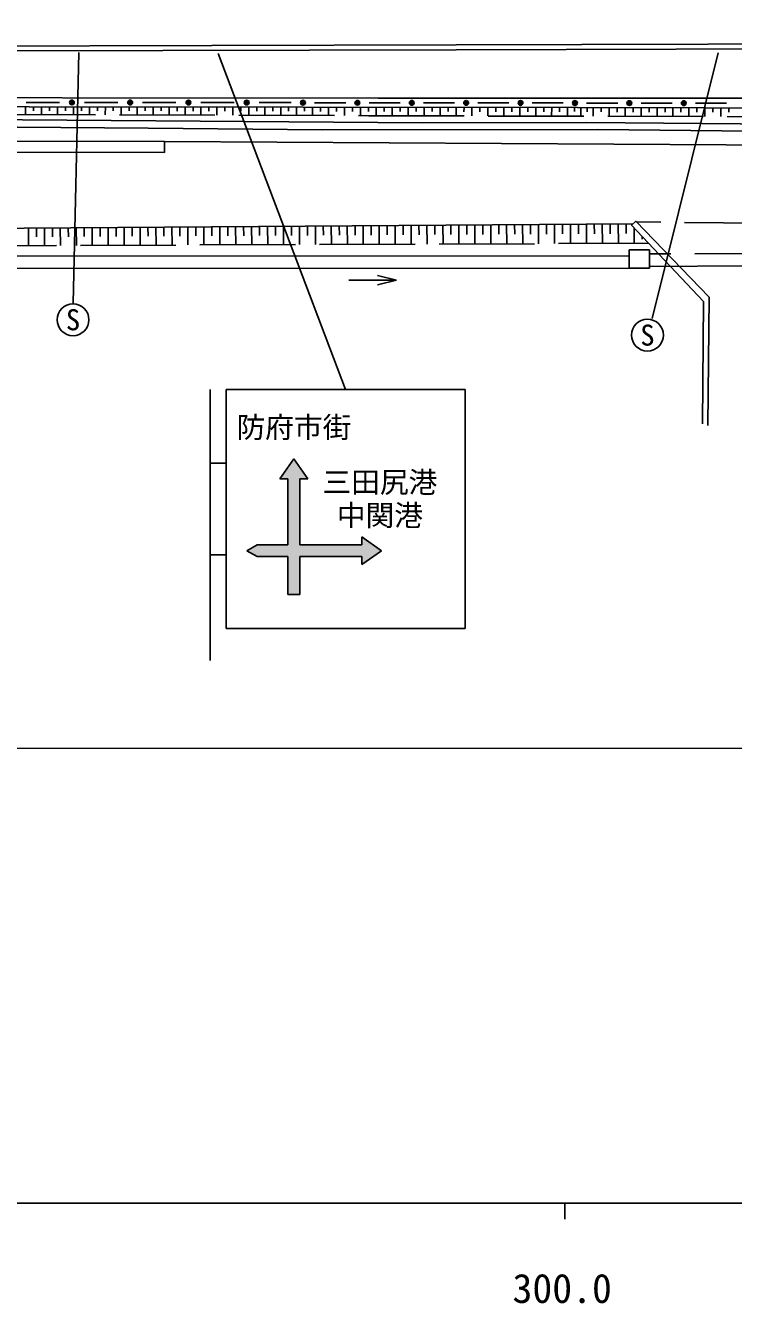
# Model space of a CAD drawing. Units: millimetres, scale not verified. Extents: x 40000 to 680000, y 20000 to 380000.
# Drawn here: x 334178 to 378588, y 198715 to 278838 of the extents above; entities that cross this region are included whole.
import ezdxf
from ezdxf.enums import TextEntityAlignment as Align

# ---------------------------------------------------------------- set-up
doc = ezdxf.new("R2010")
doc.units = ezdxf.units.MM
doc.header["$LTSCALE"] = 1000
doc.linetypes.add('DASHED', pattern=[7.5, 6, -1.5])
for name, color, linetype, lineweight in [('M-BGD', 7, 'Continuous', 25), ('M-BGD-EXST', 7, 'Continuous', 25), ('M-STR-HTXT', 7, 'Continuous', 13), ('M-STR-STRC', 7, 'Continuous', 25), ('M-TTL-BAND', 7, 'Continuous', 25)]:
    doc.layers.add(name, color=color, linetype=linetype, lineweight=lineweight)
doc.styles.add('ＭＳ ゴシック', font='')
doc.styles.get('ＭＳ ゴシック').set_extended_font_data('MS Gothic')

msp = doc.modelspace()

# ---------------------------------------------------------------- hatches: boundary and pattern name
at = {"layer": 'M-STR-STRC'}
msp.add_hatch(color=256, dxfattribs=at).paths.add_polyline_path([(351390, 243163), (351390, 245538), (355265, 245538), (355265, 245038), (356515, 245913), (355265, 246788), (355265, 246288), (351390, 246288), (351390, 250413), (351890, 250413), (351015, 251663), (350140, 250413), (350640, 250413), (350640, 246288), (348702, 246288), (348053, 245913), (348702, 245538), (350640, 245538), (350640, 243163)])

# ---------------------------------------------------------------- linework, layer by layer
at = {"layer": 'M-BGD'}
for p, q in [((335260, 274022), (334216, 274023)), ((335260, 274022), (336304, 274021)), ((334184, 273747), (334183, 273255)), ((334684, 273746), (334684, 273499)), ((335184, 273745), (335183, 273251)), ((335684, 273744), (335684, 273497)), ((336184, 273744), (336183, 273248)), ((336684, 273743), (336684, 273495)), ((337184, 273742), (337183, 273245)), ((337684, 273741), (337684, 273492)), ((338914, 274018), (337870, 274019)), ((338184, 273740), (338183, 273242)), ((338684, 273740), (338684, 273490)), ((338914, 274018), (339958, 274017)), ((339184, 273739), (339183, 273239)), ((339684, 273738), (339684, 273488)), ((340184, 273737), (340183, 273236)), ((340684, 273737), (340684, 273485)), ((341184, 273736), (341183, 273233)), ((342568, 274014), (341524, 274015)), ((341684, 273735), (341684, 273483)), ((342184, 273734), (342183, 273230)), ((342568, 274014), (343612, 274012)), ((342684, 273733), (342684, 273481)), ((343184, 273733), (343183, 273226)), ((343684, 273732), (343684, 273478)), ((344184, 273731), (344183, 273223)), ((344684, 273730), (344684, 273476)), ((346222, 274009), (345178, 274011)), ((345184, 273730), (345183, 273220)), ((345684, 273729), (345684, 273474)), ((346184, 273728), (346183, 273217)), ((346222, 274009), (347266, 274008)), ((346684, 273727), (346684, 273471)), ((347184, 273726), (347183, 273214)), ((347684, 273726), (347684, 273469)), ((348184, 273725), (348183, 273211)), ((348684, 273724), (348684, 273467)), ((349876, 274005), (348832, 274006)), ((349184, 273723), (349183, 273208)), ((349684, 273723), (349684, 273464)), ((349876, 274005), (350851, 274004)), ((350184, 273722), (350183, 273205)), ((350684, 273721), (350684, 273462)), ((351184, 273720), (351183, 273201)), ((351684, 273719), (351683, 273460)), ((352184, 273719), (352183, 273198)), ((353289, 274001), (352314, 274002)), ((352684, 273718), (352683, 273457)), ((353184, 273717), (353183, 273195)), ((353289, 274001), (354264, 274000)), ((353684, 273716), (353683, 273455)), ((354184, 273716), (354183, 273192)), ((354684, 273715), (354683, 273453)), ((355184, 273714), (355183, 273189)), ((355684, 273713), (355683, 273450)), ((356701, 273997), (355726, 273998)), ((356184, 273712), (356183, 273186)), ((356684, 273712), (356683, 273448)), ((356701, 273997), (357676, 273995)), ((357184, 273711), (357183, 273183)), ((357684, 273710), (357683, 273446)), ((358184, 273709), (358183, 273181)), ((358684, 273709), (358683, 273444)), ((360113, 273992), (359138, 273994)), ((359184, 273708), (359183, 273178)), ((359684, 273707), (359683, 273442)), ((360113, 273992), (361088, 273991)), ((360184, 273706), (360183, 273175)), ((360684, 273705), (360683, 273440)), ((361184, 273705), (361183, 273173)), ((361684, 273704), (361683, 273438)), ((362184, 273703), (362183, 273170)), ((363526, 273988), (362551, 273989)), ((362684, 273702), (362683, 273436)), ((363184, 273702), (363183, 273168)), ((363526, 273988), (364501, 273987)), ((363684, 273701), (363683, 273433)), ((364184, 273700), (364183, 273165)), ((364684, 273699), (364683, 273431)), ((365184, 273698), (365183, 273162)), ((365683, 273429), (365684, 273698)), ((366938, 273984), (365963, 273985)), ((366183, 273160), (366184, 273697)), ((366683, 273427), (366684, 273696)), ((366938, 273984), (367913, 273983)), ((367183, 273157), (367184, 273695)), ((367683, 273425), (367684, 273695)), ((368184, 273694), (368183, 273154)), ((368606, 273455), (368607, 273693)), ((369013, 273152), (369015, 273692)), ((370351, 273980), (369376, 273981)), ((369420, 273433), (369421, 273691)), ((369794, 273150), (369795, 273690)), ((370295, 273420), (370295, 273689)), ((370351, 273980), (371326, 273978)), ((370794, 273147), (370795, 273688)), ((371295, 273417), (371295, 273686)), ((371794, 273145), (371795, 273685)), ((372295, 273415), (372295, 273684)), ((373763, 273975), (372788, 273977)), ((372794, 273142), (372795, 273683)), ((373295, 273413), (373295, 273681)), ((373763, 273975), (374738, 273974)), ((373794, 273139), (373795, 273680)), ((374295, 273411), (374295, 273679)), ((374794, 273137), (374795, 273677)), ((375295, 273409), (375295, 273676)), ((375794, 273134), (375795, 273675)), ((377175, 273971), (376200, 273972)), ((376295, 273407), (376295, 273674)), ((376794, 273131), (376795, 273672)), ((377175, 273971), (378150, 273970)), ((377295, 273405), (377295, 273671)), ((377794, 273129), (377795, 273670)), ((378295, 273403), (378295, 273668)), ((334360, 266132), (334367, 265043)), ((334860, 266136), (334863, 265590)), ((335360, 266140), (335367, 265046)), ((335859, 266143), (335863, 265596)), ((336359, 266147), (336367, 265050)), ((336859, 266151), (336863, 265601)), ((337359, 266154), (337367, 265054)), ((337859, 266158), (337863, 265607)), ((338359, 266161), (338367, 265058)), ((338859, 266165), (338863, 265612)), ((339359, 266169), (339367, 265061)), ((339859, 266172), (339863, 265618)), ((340359, 266176), (340367, 265065)), ((340859, 266179), (340863, 265623)), ((341359, 266183), (341367, 265069)), ((341859, 266187), (341863, 265629)), ((342359, 266190), (342367, 265072)), ((342859, 266194), (342863, 265634)), ((343359, 266197), (343367, 265076)), ((343859, 266201), (343863, 265640)), ((344359, 266205), (344367, 265080)), ((344859, 266208), (344863, 265645)), ((345359, 266212), (345367, 265084)), ((345859, 266216), (345863, 265651)), ((346359, 266219), (346367, 265087)), ((346859, 266223), (346863, 265656)), ((347359, 266226), (347367, 265091)), ((347859, 266230), (347863, 265661)), ((348359, 266234), (348367, 265095)), ((348859, 266237), (348863, 265667)), ((349359, 266241), (349367, 265099)), ((349859, 266244), (349863, 265672)), ((350359, 266248), (350367, 265102)), ((350859, 266252), (350863, 265678)), ((351359, 266255), (351367, 265106)), ((351859, 266259), (351863, 265683)), ((352359, 266262), (352367, 265110)), ((352859, 266266), (352863, 265689)), ((353359, 266270), (353367, 265113)), ((353859, 266273), (353863, 265694)), ((354359, 266277), (354367, 265117)), ((354859, 266281), (354863, 265700)), ((355359, 266284), (355367, 265121)), ((355859, 266288), (355863, 265705)), ((356359, 266291), (356367, 265125)), ((356859, 266295), (356863, 265711)), ((357359, 266299), (357367, 265128)), ((357859, 266302), (357863, 265716)), ((358359, 266306), (358367, 265132)), ((358859, 266309), (358863, 265722)), ((359359, 266313), (359367, 265136)), ((359859, 266317), (359863, 265727)), ((360359, 266320), (360367, 265139)), ((360859, 266324), (360863, 265733)), ((361359, 266327), (361367, 265143)), ((361859, 266331), (361863, 265738)), ((362359, 266335), (362367, 265147)), ((362859, 266338), (362863, 265744)), ((363359, 266342), (363367, 265151)), ((363859, 266346), (363863, 265749)), ((364359, 266349), (364367, 265154)), ((364859, 266353), (364863, 265754)), ((365359, 266356), (365367, 265158)), ((365859, 266360), (365863, 265760)), ((366359, 266364), (366367, 265162)), ((366859, 266367), (366863, 265765)), ((367359, 266371), (367367, 265166)), ((367859, 266374), (367863, 265771)), ((368359, 266378), (368367, 265169)), ((368859, 266382), (368863, 265776)), ((369359, 266385), (369367, 265173)), ((369859, 266389), (369863, 265782)), ((370359, 266392), (370367, 265177)), ((370859, 266396), (370863, 265787)), ((371359, 266400), (371367, 265180)), ((371859, 266403), (371863, 265793)), ((372367, 265184), (372360, 266150)), ((372866, 265438), (372864, 265615)), ((373325, 264781), (372035, 264781)), ((372035, 264781), (372035, 263621)), ((373325, 263621), (373325, 264781)), ((372035, 264400), (330116, 264379)), ((330116, 263614), (372035, 263621)), ((372035, 263621), (373325, 263621)), ((357453, 262868), (354453, 262880)), ((357453, 262868), (356252, 262573)), ((357453, 262868), (356254, 263173))]:
    msp.add_line(p, q, dxfattribs=at)
at = {"layer": 'M-BGD', "linetype": 'DASHED'}
for p, q in [((381525, 266444), (372501, 266522)), ((330116, 265027), (373267, 265188)), ((389665, 264572), (373325, 264525)), ((373325, 263737), (389665, 263816))]:
    msp.add_line(p, q, dxfattribs=at)
at = {"layer": 'M-BGD'}
for points in [[(315182, 277508), (361189, 277620), (416426, 277777), (447735, 277795), (472336, 278359), (492525, 278818), (506784, 278838), (534986, 278807), (555600, 278802), (568929, 278820)], [(315183, 277208), (361190, 277320), (416426, 277477), (447738, 277495), (472343, 278060), (492529, 278518), (506785, 278538), (534986, 278507), (555600, 278502), (568930, 278520)], [(295899, 241480), (295767, 255995), (300195, 264602), (309349, 269908), (316660, 274335), (356299, 274281), (403110, 274277), (441515, 274298), (485968, 275386), (551664, 275304), (568948, 275367)], [(568952, 274654), (528379, 274689), (485545, 274796), (452033, 273941), (437022, 273588), (416482, 273571), (368795, 273693), (317184, 273773), (300689, 263989), (296188, 255562)], [(299102, 258733), (302731, 262264), (317491, 270894), (342893, 270881), (342893, 271566), (317841, 271615), (317478, 272581)], [(317132, 273060), (333987, 272925), (359068, 272730), (369369, 272767), (386280, 272621), (409656, 272474), (428029, 272073), (436429, 272000), (449177, 272146), (462679, 272429)], [(370083, 272315), (352810, 272301), (341862, 272401), (317235, 272583)], [(462679, 271969), (439895, 271550), (433302, 271477), (416393, 271901), (395809, 272096), (381754, 272205), (370083, 272315)], [(342893, 271566), (385173, 271319), (416038, 271120), (434236, 270680), (445043, 270852), (464192, 271133)], [(372291, 266406), (319360, 266024), (305896, 258593), (301969, 254242), (302142, 240961)], [(376991, 253761), (377067, 261808), (372456, 266568), (372201, 266319), (376703, 261538), (376656, 253859)]]:
    msp.add_lwpolyline(points, dxfattribs=at)
at = {"layer": 'M-BGD', "linetype": 'DASHED'}
msp.add_lwpolyline([(317563, 273306), (355700, 273187), (388102, 273101), (411497, 273012), (434833, 272510), (456245, 272936), (485554, 273531), (508908, 273720), (542094, 273869), (557722, 274009), (568955, 274122)], dxfattribs=at)
at = {"layer": 'M-BGD'}
for centre, radius in [((337087, 274020), 150), ((337087, 274020), 99), ((337087, 274020), 49), ((340741, 274016), 150), ((340741, 274016), 99), ((340741, 274016), 49), ((344395, 274011), 150), ((344395, 274011), 99), ((344395, 274011), 49), ((348049, 274007), 150), ((348049, 274007), 99), ((348049, 274007), 49), ((351582, 274003), 150), ((351582, 274003), 99), ((351582, 274003), 49), ((354995, 273999), 150), ((354995, 273999), 99), ((354995, 273999), 49), ((358407, 273995), 150), ((358407, 273995), 99), ((358407, 273995), 49), ((361820, 273990), 150), ((361820, 273990), 99), ((361820, 273990), 49), ((365232, 273986), 150), ((365232, 273986), 99), ((365232, 273986), 49), ((368644, 273982), 150), ((368644, 273982), 99), ((368644, 273982), 49), ((372057, 273977), 150), ((372057, 273977), 99), ((372057, 273977), 49), ((375469, 273973), 150), ((375469, 273973), 99), ((375469, 273973), 49)]:
    msp.add_circle(centre, radius, dxfattribs=at)
at = {"layer": 'M-BGD-EXST'}
for p, q in [((337513, 277147), (337165, 261441)), ((377625, 277124), (373478, 260464))]:
    msp.add_line(p, q, dxfattribs=at)
for centre in [(337157, 260392), (373191, 259430)]:
    msp.add_circle(centre, 1000, dxfattribs=at)
at = {"layer": 'M-STR-HTXT'}
msp.add_line((317300, 233534), (569183, 233534), dxfattribs=at)
at = {"layer": 'M-STR-STRC'}
for p, q in [((354256, 256028), (346256, 277093)), ((345756, 256028), (345756, 239028)), ((346756, 256028), (346756, 241028)), ((346756, 256028), (361756, 256028)), ((361756, 256028), (361756, 241028)), ((350140, 250413), (351015, 251663)), ((351015, 251663), (351890, 250413)), ((345756, 251403), (346756, 251403)), ((350140, 250413), (350640, 250413)), ((350640, 246288), (350640, 250413)), ((351390, 246288), (351390, 250413)), ((351390, 250413), (351890, 250413)), ((355265, 246788), (356515, 245913)), ((355265, 246288), (355265, 246788)), ((348702, 246288), (348053, 245913)), ((348702, 246288), (350640, 246288)), ((351390, 246288), (355265, 246288)), ((345756, 245653), (346756, 245653)), ((348702, 245538), (348053, 245913)), ((348702, 245538), (350640, 245538)), ((350640, 243163), (350640, 245538)), ((351390, 243163), (351390, 245538)), ((351390, 245538), (355265, 245538)), ((356515, 245913), (355265, 245038)), ((355265, 245038), (355265, 245538)), ((350640, 243163), (351390, 243163)), ((346756, 241028), (361756, 241028))]:
    msp.add_line(p, q, dxfattribs=at)
at = {"layer": 'M-TTL-BAND'}
for p, q in [((40000, 205000), (579000, 205000)), ((368000, 205000), (368000, 204000))]:
    msp.add_line(p, q, dxfattribs=at)

# ---------------------------------------------------------------- texts
at = {"layer": 'M-BGD-EXST', "style": 'ＭＳ ゴシック'}
for p in [(337157, 260392), (373191, 259430)]:
    msp.add_text('S', height=1320, dxfattribs=at).set_placement(p, align=Align.MIDDLE_CENTER)
at = {"layer": 'M-STR-STRC', "style": 'ＭＳ ゴシック'}
for s, p in [('防府市街', (351015, 253652)), ('三田尻港', (356408, 250211)), ('中関港', (356408, 248129))]:
    msp.add_text(s, height=1320, dxfattribs=at).set_placement(p, align=Align.MIDDLE_CENTER)
at = {"layer": 'M-TTL-BAND', "style": 'ＭＳ ゴシック'}
msp.add_text('300.0', height=1833, dxfattribs=at).set_placement((367844, 198195), align=Align.BOTTOM_CENTER)

doc.saveas('drawing.dxf')
